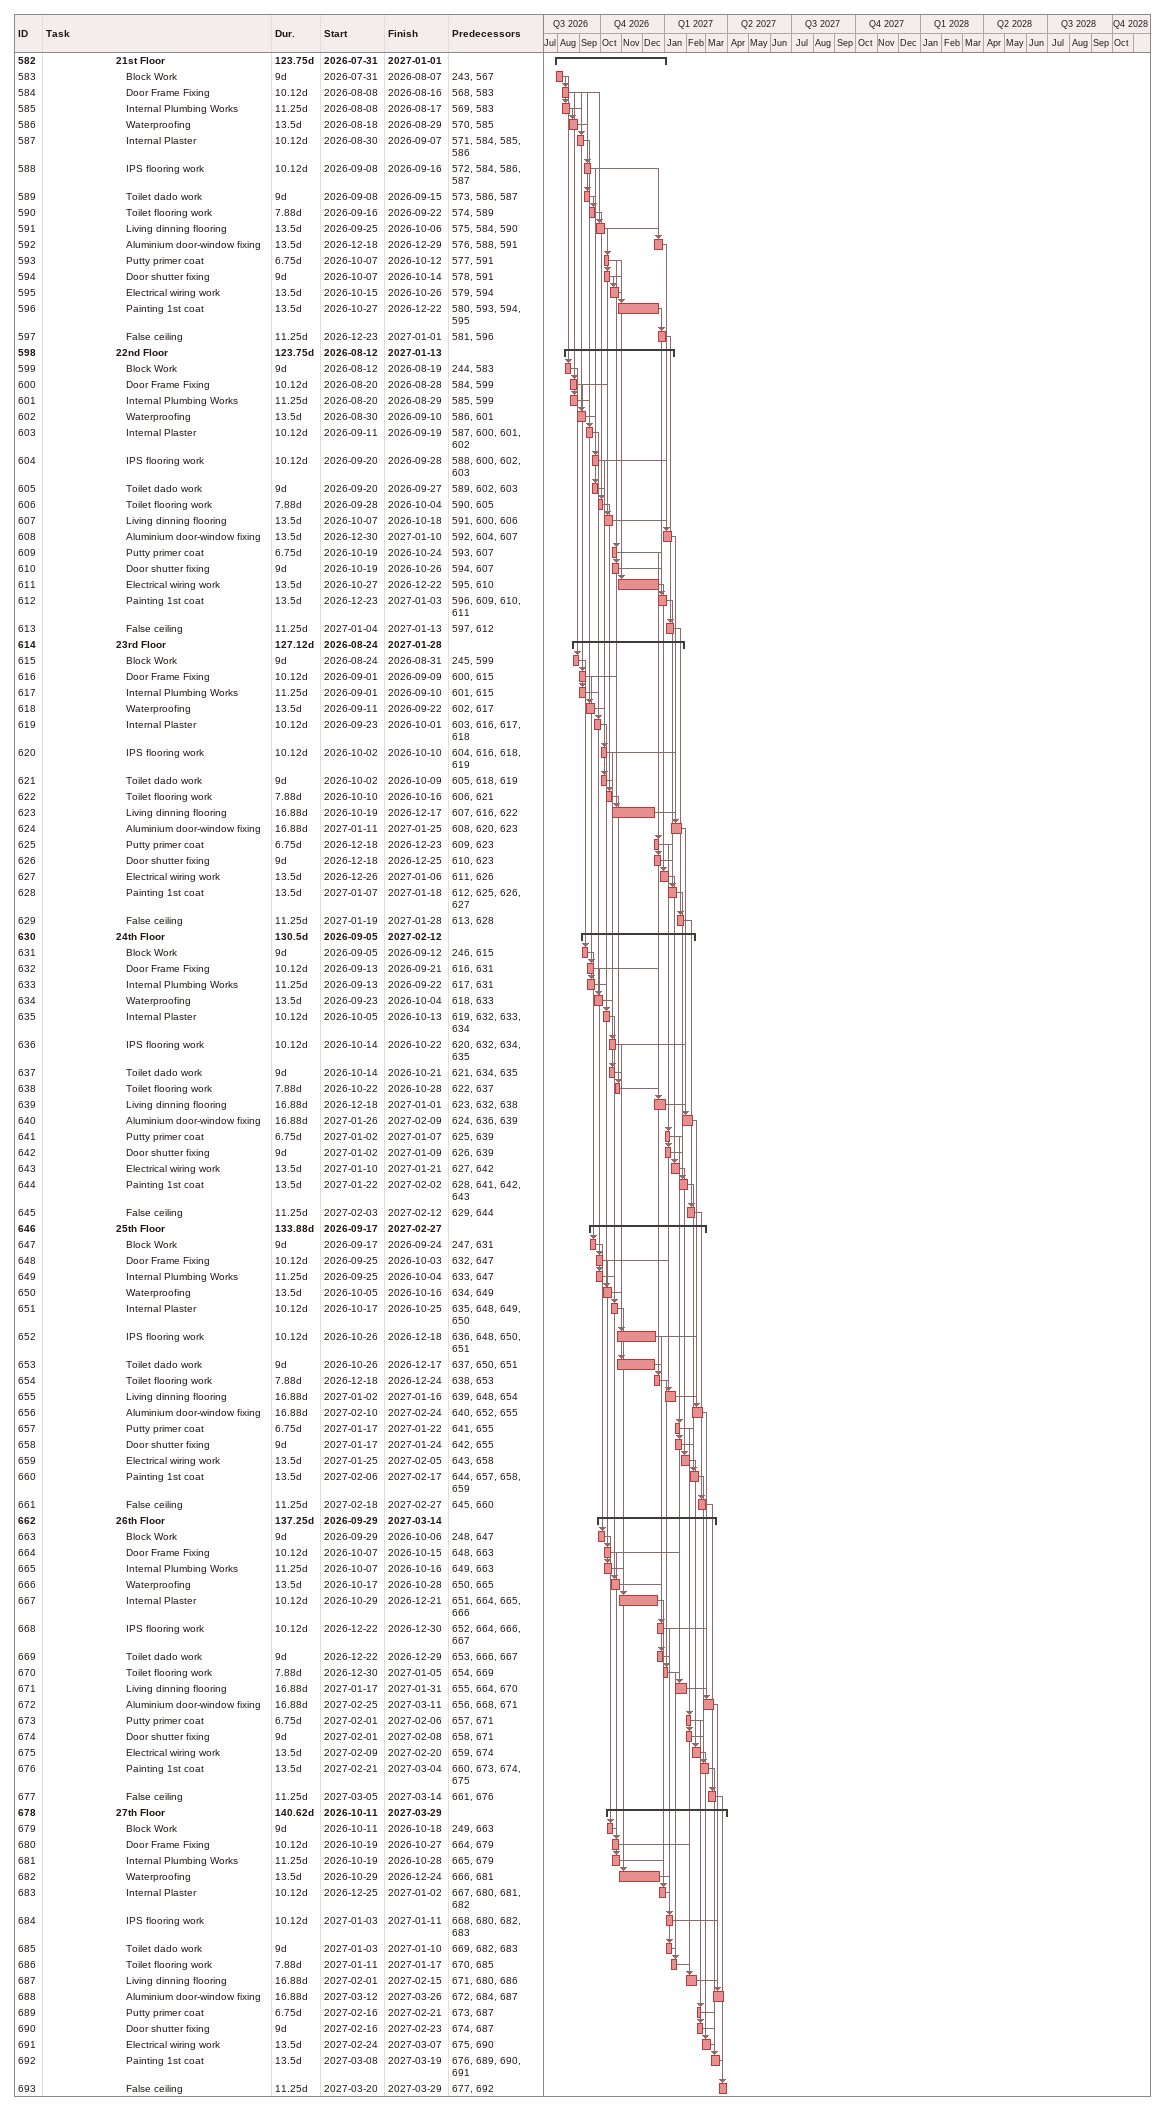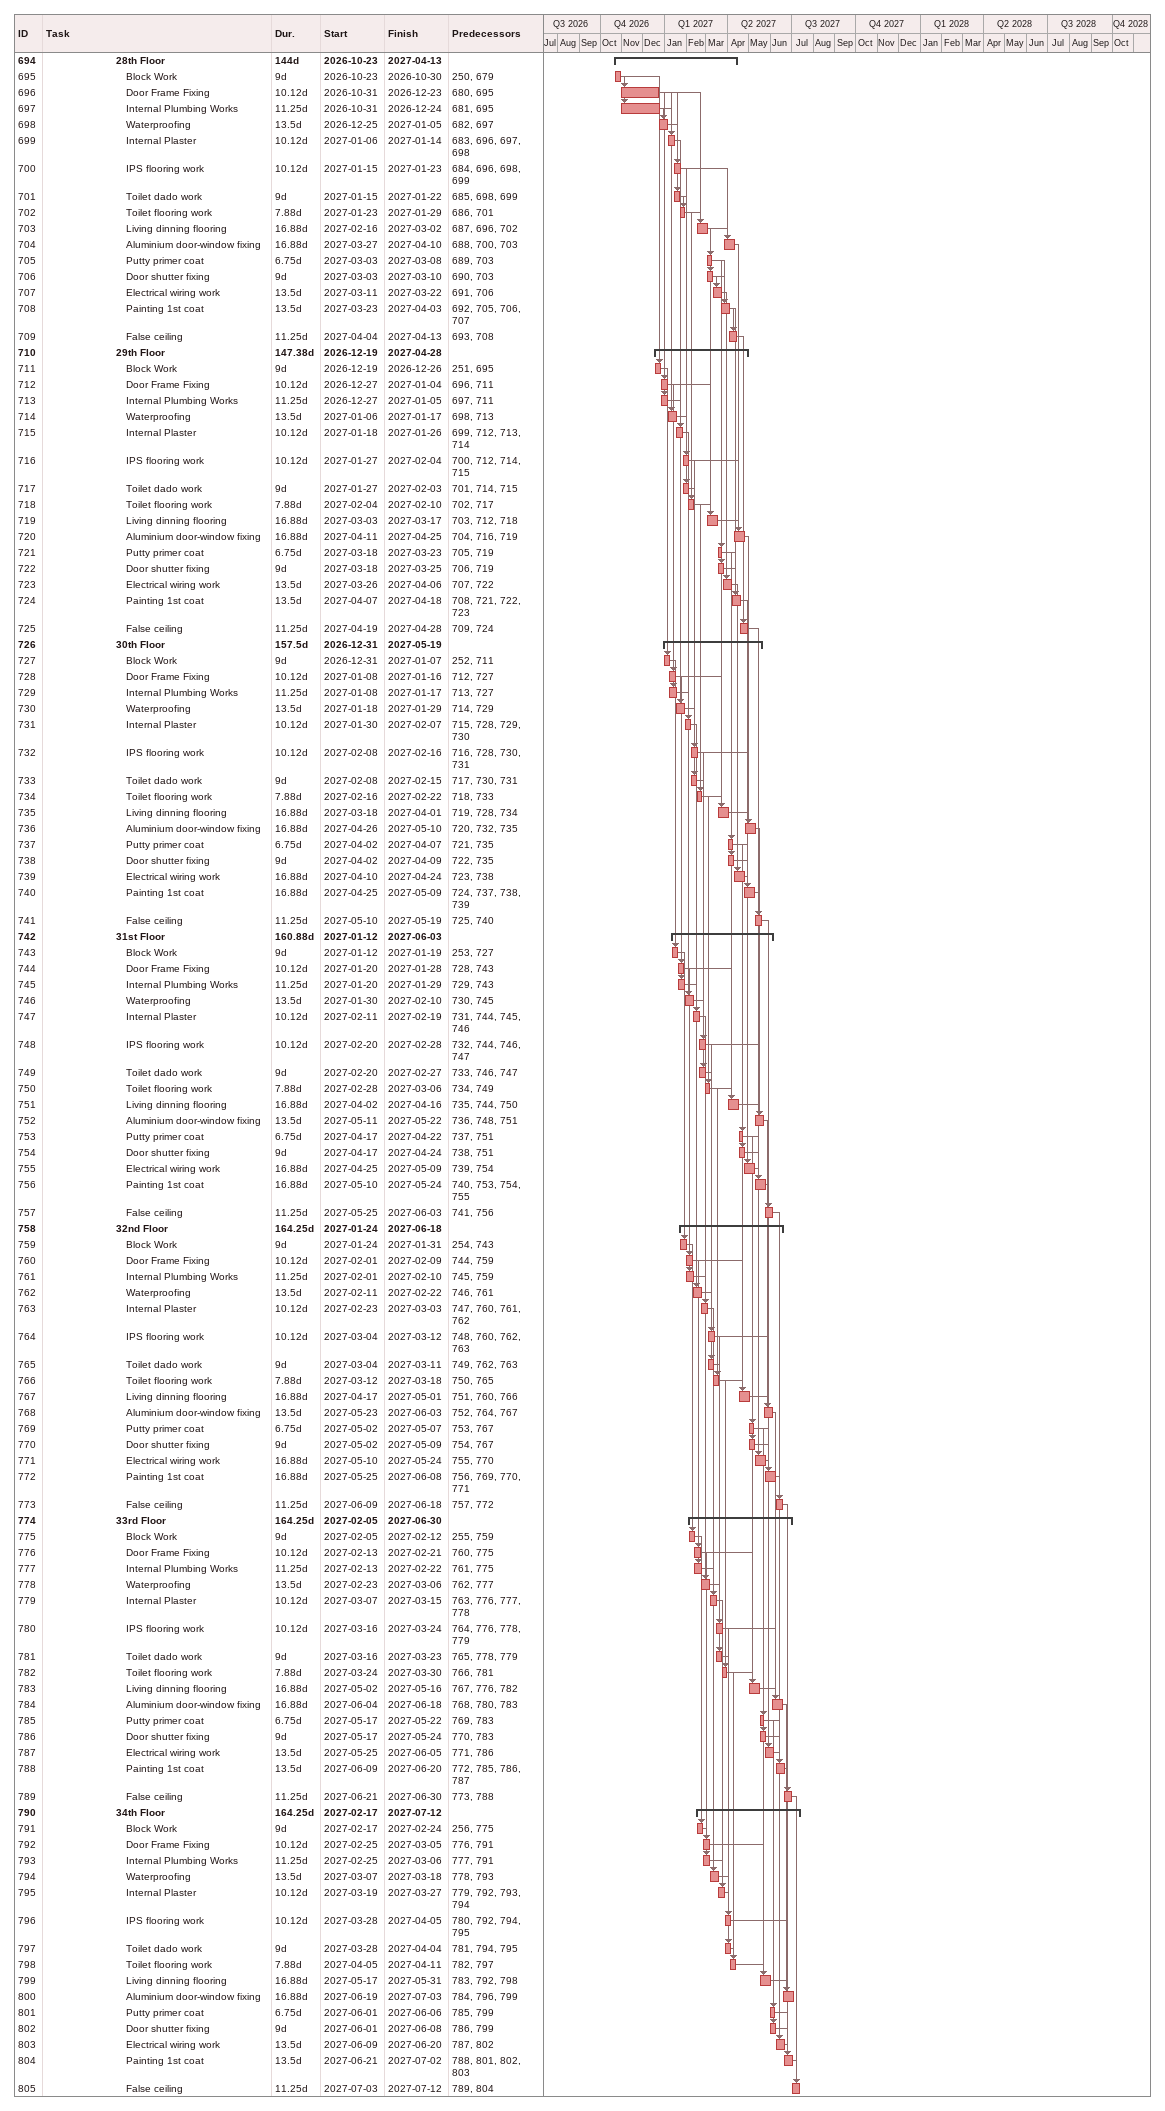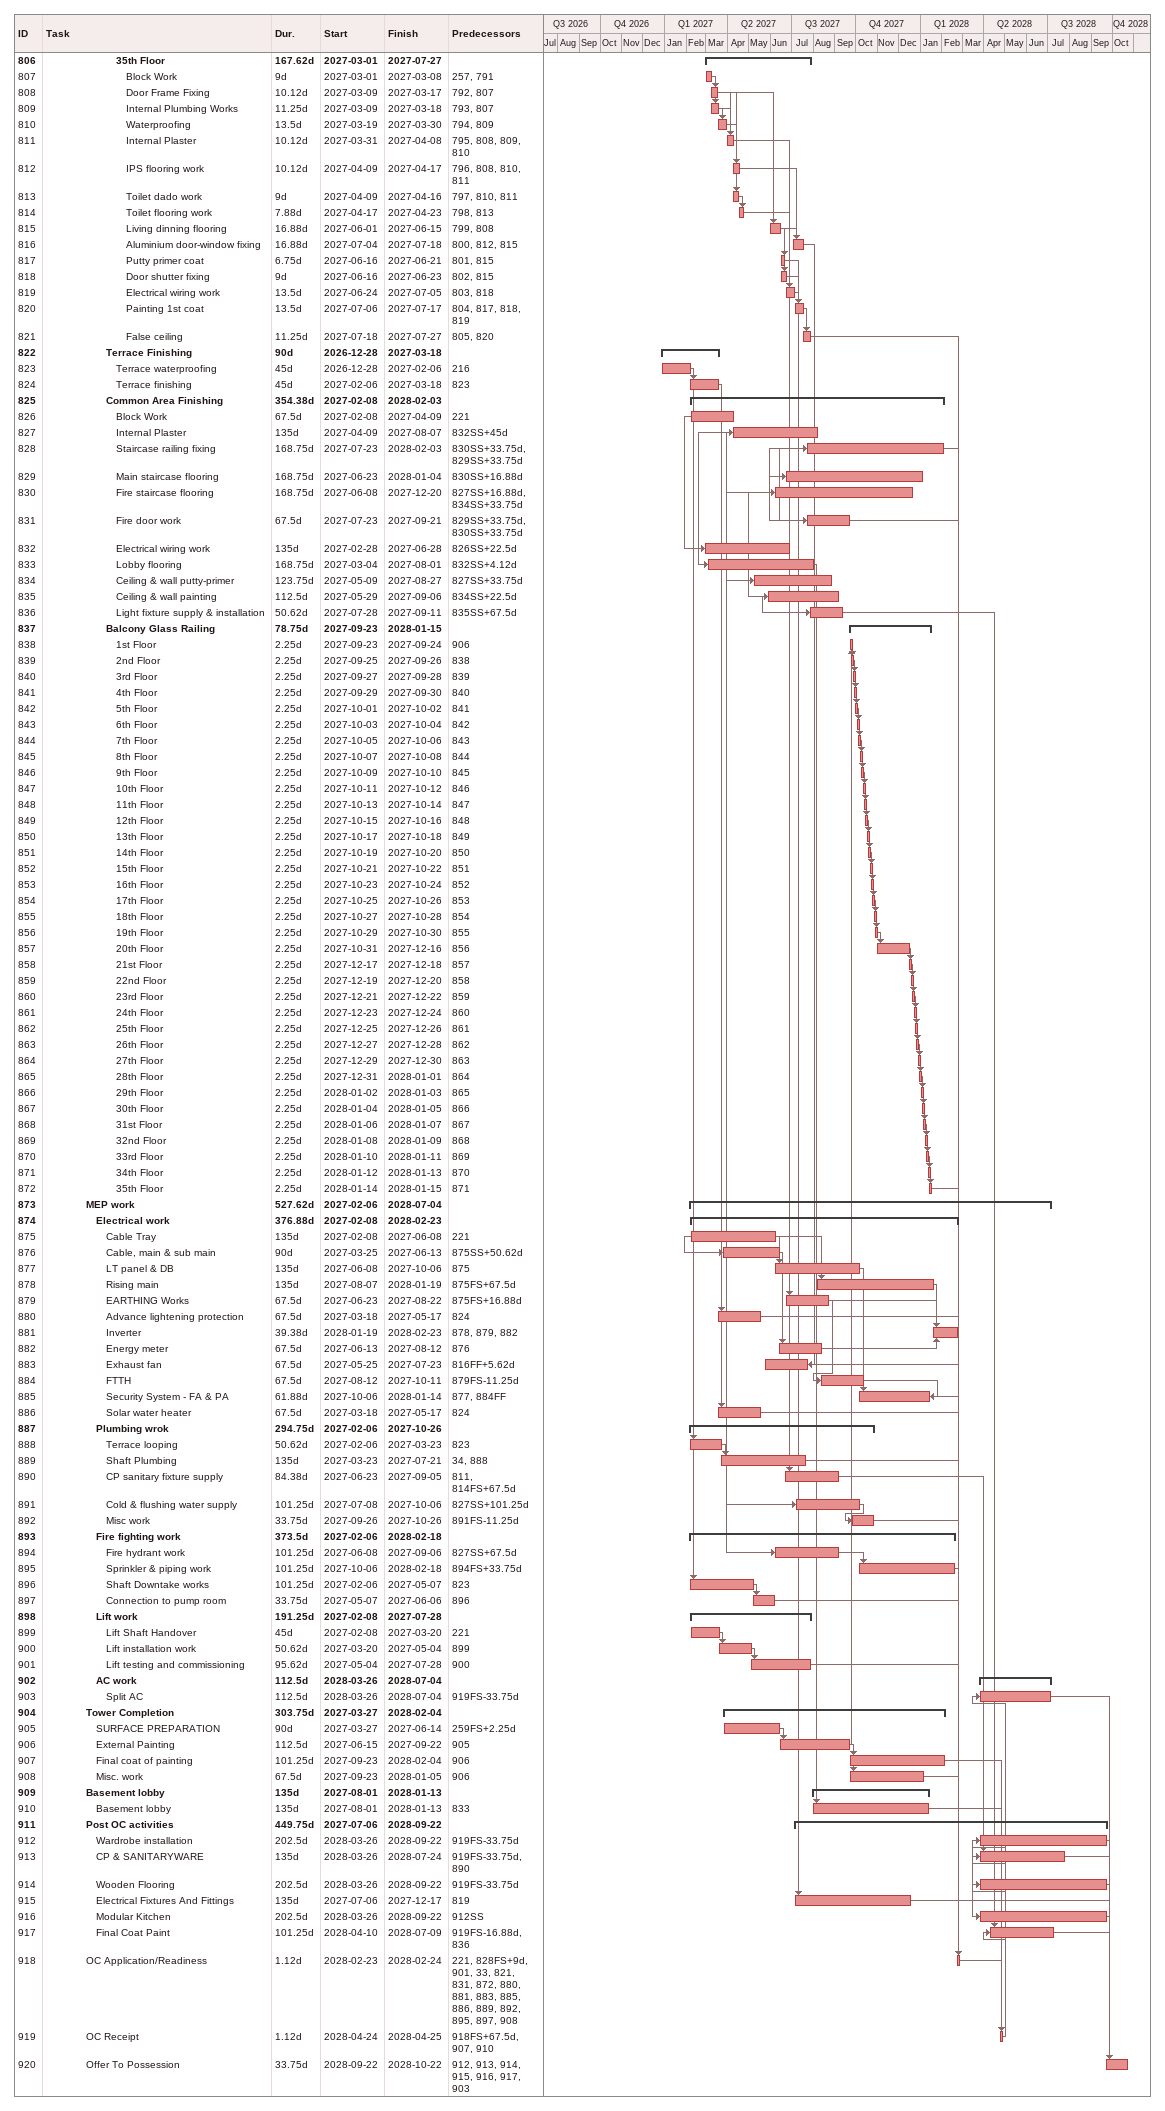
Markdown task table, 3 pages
| ID | Level | Task | Duration | Start | Finish | Predecessors |
|---|---|---|---|---|---|---|
| 582 | 8 | **21st Floor** | 123.75d | 2026-07-31 | 2027-01-01 |  |
| 583 | 9 | Block Work | 9d | 2026-07-31 | 2026-08-07 | 243, 567 |
| 584 | 9 | Door Frame Fixing | 10.12d | 2026-08-08 | 2026-08-16 | 568, 583 |
| 585 | 9 | Internal Plumbing Works | 11.25d | 2026-08-08 | 2026-08-17 | 569, 583 |
| 586 | 9 | Waterproofing | 13.5d | 2026-08-18 | 2026-08-29 | 570, 585 |
| 587 | 9 | Internal Plaster | 10.12d | 2026-08-30 | 2026-09-07 | 571, 584, 585, 586 |
| 588 | 9 | IPS flooring work | 10.12d | 2026-09-08 | 2026-09-16 | 572, 584, 586, 587 |
| 589 | 9 | Toilet dado work | 9d | 2026-09-08 | 2026-09-15 | 573, 586, 587 |
| 590 | 9 | Toilet flooring work | 7.88d | 2026-09-16 | 2026-09-22 | 574, 589 |
| 591 | 9 | Living dinning flooring | 13.5d | 2026-09-25 | 2026-10-06 | 575, 584, 590 |
| 592 | 9 | Aluminium door-window fixing | 13.5d | 2026-12-18 | 2026-12-29 | 576, 588, 591 |
| 593 | 9 | Putty primer coat | 6.75d | 2026-10-07 | 2026-10-12 | 577, 591 |
| 594 | 9 | Door shutter fixing | 9d | 2026-10-07 | 2026-10-14 | 578, 591 |
| 595 | 9 | Electrical wiring work | 13.5d | 2026-10-15 | 2026-10-26 | 579, 594 |
| 596 | 9 | Painting 1st coat | 13.5d | 2026-10-27 | 2026-12-22 | 580, 593, 594, 595 |
| 597 | 9 | False ceiling | 11.25d | 2026-12-23 | 2027-01-01 | 581, 596 |
| 598 | 8 | **22nd Floor** | 123.75d | 2026-08-12 | 2027-01-13 |  |
| 599 | 9 | Block Work | 9d | 2026-08-12 | 2026-08-19 | 244, 583 |
| 600 | 9 | Door Frame Fixing | 10.12d | 2026-08-20 | 2026-08-28 | 584, 599 |
| 601 | 9 | Internal Plumbing Works | 11.25d | 2026-08-20 | 2026-08-29 | 585, 599 |
| 602 | 9 | Waterproofing | 13.5d | 2026-08-30 | 2026-09-10 | 586, 601 |
| 603 | 9 | Internal Plaster | 10.12d | 2026-09-11 | 2026-09-19 | 587, 600, 601, 602 |
| 604 | 9 | IPS flooring work | 10.12d | 2026-09-20 | 2026-09-28 | 588, 600, 602, 603 |
| 605 | 9 | Toilet dado work | 9d | 2026-09-20 | 2026-09-27 | 589, 602, 603 |
| 606 | 9 | Toilet flooring work | 7.88d | 2026-09-28 | 2026-10-04 | 590, 605 |
| 607 | 9 | Living dinning flooring | 13.5d | 2026-10-07 | 2026-10-18 | 591, 600, 606 |
| 608 | 9 | Aluminium door-window fixing | 13.5d | 2026-12-30 | 2027-01-10 | 592, 604, 607 |
| 609 | 9 | Putty primer coat | 6.75d | 2026-10-19 | 2026-10-24 | 593, 607 |
| 610 | 9 | Door shutter fixing | 9d | 2026-10-19 | 2026-10-26 | 594, 607 |
| 611 | 9 | Electrical wiring work | 13.5d | 2026-10-27 | 2026-12-22 | 595, 610 |
| 612 | 9 | Painting 1st coat | 13.5d | 2026-12-23 | 2027-01-03 | 596, 609, 610, 611 |
| 613 | 9 | False ceiling | 11.25d | 2027-01-04 | 2027-01-13 | 597, 612 |
| 614 | 8 | **23rd Floor** | 127.12d | 2026-08-24 | 2027-01-28 |  |
| 615 | 9 | Block Work | 9d | 2026-08-24 | 2026-08-31 | 245, 599 |
| 616 | 9 | Door Frame Fixing | 10.12d | 2026-09-01 | 2026-09-09 | 600, 615 |
| 617 | 9 | Internal Plumbing Works | 11.25d | 2026-09-01 | 2026-09-10 | 601, 615 |
| 618 | 9 | Waterproofing | 13.5d | 2026-09-11 | 2026-09-22 | 602, 617 |
| 619 | 9 | Internal Plaster | 10.12d | 2026-09-23 | 2026-10-01 | 603, 616, 617, 618 |
| 620 | 9 | IPS flooring work | 10.12d | 2026-10-02 | 2026-10-10 | 604, 616, 618, 619 |
| 621 | 9 | Toilet dado work | 9d | 2026-10-02 | 2026-10-09 | 605, 618, 619 |
| 622 | 9 | Toilet flooring work | 7.88d | 2026-10-10 | 2026-10-16 | 606, 621 |
| 623 | 9 | Living dinning flooring | 16.88d | 2026-10-19 | 2026-12-17 | 607, 616, 622 |
| 624 | 9 | Aluminium door-window fixing | 16.88d | 2027-01-11 | 2027-01-25 | 608, 620, 623 |
| 625 | 9 | Putty primer coat | 6.75d | 2026-12-18 | 2026-12-23 | 609, 623 |
| 626 | 9 | Door shutter fixing | 9d | 2026-12-18 | 2026-12-25 | 610, 623 |
| 627 | 9 | Electrical wiring work | 13.5d | 2026-12-26 | 2027-01-06 | 611, 626 |
| 628 | 9 | Painting 1st coat | 13.5d | 2027-01-07 | 2027-01-18 | 612, 625, 626, 627 |
| 629 | 9 | False ceiling | 11.25d | 2027-01-19 | 2027-01-28 | 613, 628 |
| 630 | 8 | **24th Floor** | 130.5d | 2026-09-05 | 2027-02-12 |  |
| 631 | 9 | Block Work | 9d | 2026-09-05 | 2026-09-12 | 246, 615 |
| 632 | 9 | Door Frame Fixing | 10.12d | 2026-09-13 | 2026-09-21 | 616, 631 |
| 633 | 9 | Internal Plumbing Works | 11.25d | 2026-09-13 | 2026-09-22 | 617, 631 |
| 634 | 9 | Waterproofing | 13.5d | 2026-09-23 | 2026-10-04 | 618, 633 |
| 635 | 9 | Internal Plaster | 10.12d | 2026-10-05 | 2026-10-13 | 619, 632, 633, 634 |
| 636 | 9 | IPS flooring work | 10.12d | 2026-10-14 | 2026-10-22 | 620, 632, 634, 635 |
| 637 | 9 | Toilet dado work | 9d | 2026-10-14 | 2026-10-21 | 621, 634, 635 |
| 638 | 9 | Toilet flooring work | 7.88d | 2026-10-22 | 2026-10-28 | 622, 637 |
| 639 | 9 | Living dinning flooring | 16.88d | 2026-12-18 | 2027-01-01 | 623, 632, 638 |
| 640 | 9 | Aluminium door-window fixing | 16.88d | 2027-01-26 | 2027-02-09 | 624, 636, 639 |
| 641 | 9 | Putty primer coat | 6.75d | 2027-01-02 | 2027-01-07 | 625, 639 |
| 642 | 9 | Door shutter fixing | 9d | 2027-01-02 | 2027-01-09 | 626, 639 |
| 643 | 9 | Electrical wiring work | 13.5d | 2027-01-10 | 2027-01-21 | 627, 642 |
| 644 | 9 | Painting 1st coat | 13.5d | 2027-01-22 | 2027-02-02 | 628, 641, 642, 643 |
| 645 | 9 | False ceiling | 11.25d | 2027-02-03 | 2027-02-12 | 629, 644 |
| 646 | 8 | **25th Floor** | 133.88d | 2026-09-17 | 2027-02-27 |  |
| 647 | 9 | Block Work | 9d | 2026-09-17 | 2026-09-24 | 247, 631 |
| 648 | 9 | Door Frame Fixing | 10.12d | 2026-09-25 | 2026-10-03 | 632, 647 |
| 649 | 9 | Internal Plumbing Works | 11.25d | 2026-09-25 | 2026-10-04 | 633, 647 |
| 650 | 9 | Waterproofing | 13.5d | 2026-10-05 | 2026-10-16 | 634, 649 |
| 651 | 9 | Internal Plaster | 10.12d | 2026-10-17 | 2026-10-25 | 635, 648, 649, 650 |
| 652 | 9 | IPS flooring work | 10.12d | 2026-10-26 | 2026-12-18 | 636, 648, 650, 651 |
| 653 | 9 | Toilet dado work | 9d | 2026-10-26 | 2026-12-17 | 637, 650, 651 |
| 654 | 9 | Toilet flooring work | 7.88d | 2026-12-18 | 2026-12-24 | 638, 653 |
| 655 | 9 | Living dinning flooring | 16.88d | 2027-01-02 | 2027-01-16 | 639, 648, 654 |
| 656 | 9 | Aluminium door-window fixing | 16.88d | 2027-02-10 | 2027-02-24 | 640, 652, 655 |
| 657 | 9 | Putty primer coat | 6.75d | 2027-01-17 | 2027-01-22 | 641, 655 |
| 658 | 9 | Door shutter fixing | 9d | 2027-01-17 | 2027-01-24 | 642, 655 |
| 659 | 9 | Electrical wiring work | 13.5d | 2027-01-25 | 2027-02-05 | 643, 658 |
| 660 | 9 | Painting 1st coat | 13.5d | 2027-02-06 | 2027-02-17 | 644, 657, 658, 659 |
| 661 | 9 | False ceiling | 11.25d | 2027-02-18 | 2027-02-27 | 645, 660 |
| 662 | 8 | **26th Floor** | 137.25d | 2026-09-29 | 2027-03-14 |  |
| 663 | 9 | Block Work | 9d | 2026-09-29 | 2026-10-06 | 248, 647 |
| 664 | 9 | Door Frame Fixing | 10.12d | 2026-10-07 | 2026-10-15 | 648, 663 |
| 665 | 9 | Internal Plumbing Works | 11.25d | 2026-10-07 | 2026-10-16 | 649, 663 |
| 666 | 9 | Waterproofing | 13.5d | 2026-10-17 | 2026-10-28 | 650, 665 |
| 667 | 9 | Internal Plaster | 10.12d | 2026-10-29 | 2026-12-21 | 651, 664, 665, 666 |
| 668 | 9 | IPS flooring work | 10.12d | 2026-12-22 | 2026-12-30 | 652, 664, 666, 667 |
| 669 | 9 | Toilet dado work | 9d | 2026-12-22 | 2026-12-29 | 653, 666, 667 |
| 670 | 9 | Toilet flooring work | 7.88d | 2026-12-30 | 2027-01-05 | 654, 669 |
| 671 | 9 | Living dinning flooring | 16.88d | 2027-01-17 | 2027-01-31 | 655, 664, 670 |
| 672 | 9 | Aluminium door-window fixing | 16.88d | 2027-02-25 | 2027-03-11 | 656, 668, 671 |
| 673 | 9 | Putty primer coat | 6.75d | 2027-02-01 | 2027-02-06 | 657, 671 |
| 674 | 9 | Door shutter fixing | 9d | 2027-02-01 | 2027-02-08 | 658, 671 |
| 675 | 9 | Electrical wiring work | 13.5d | 2027-02-09 | 2027-02-20 | 659, 674 |
| 676 | 9 | Painting 1st coat | 13.5d | 2027-02-21 | 2027-03-04 | 660, 673, 674, 675 |
| 677 | 9 | False ceiling | 11.25d | 2027-03-05 | 2027-03-14 | 661, 676 |
| 678 | 8 | **27th Floor** | 140.62d | 2026-10-11 | 2027-03-29 |  |
| 679 | 9 | Block Work | 9d | 2026-10-11 | 2026-10-18 | 249, 663 |
| 680 | 9 | Door Frame Fixing | 10.12d | 2026-10-19 | 2026-10-27 | 664, 679 |
| 681 | 9 | Internal Plumbing Works | 11.25d | 2026-10-19 | 2026-10-28 | 665, 679 |
| 682 | 9 | Waterproofing | 13.5d | 2026-10-29 | 2026-12-24 | 666, 681 |
| 683 | 9 | Internal Plaster | 10.12d | 2026-12-25 | 2027-01-02 | 667, 680, 681, 682 |
| 684 | 9 | IPS flooring work | 10.12d | 2027-01-03 | 2027-01-11 | 668, 680, 682, 683 |
| 685 | 9 | Toilet dado work | 9d | 2027-01-03 | 2027-01-10 | 669, 682, 683 |
| 686 | 9 | Toilet flooring work | 7.88d | 2027-01-11 | 2027-01-17 | 670, 685 |
| 687 | 9 | Living dinning flooring | 16.88d | 2027-02-01 | 2027-02-15 | 671, 680, 686 |
| 688 | 9 | Aluminium door-window fixing | 16.88d | 2027-03-12 | 2027-03-26 | 672, 684, 687 |
| 689 | 9 | Putty primer coat | 6.75d | 2027-02-16 | 2027-02-21 | 673, 687 |
| 690 | 9 | Door shutter fixing | 9d | 2027-02-16 | 2027-02-23 | 674, 687 |
| 691 | 9 | Electrical wiring work | 13.5d | 2027-02-24 | 2027-03-07 | 675, 690 |
| 692 | 9 | Painting 1st coat | 13.5d | 2027-03-08 | 2027-03-19 | 676, 689, 690, 691 |
| 693 | 9 | False ceiling | 11.25d | 2027-03-20 | 2027-03-29 | 677, 692 |
| 694 | 8 | **28th Floor** | 144d | 2026-10-23 | 2027-04-13 |  |
| 695 | 9 | Block Work | 9d | 2026-10-23 | 2026-10-30 | 250, 679 |
| 696 | 9 | Door Frame Fixing | 10.12d | 2026-10-31 | 2026-12-23 | 680, 695 |
| 697 | 9 | Internal Plumbing Works | 11.25d | 2026-10-31 | 2026-12-24 | 681, 695 |
| 698 | 9 | Waterproofing | 13.5d | 2026-12-25 | 2027-01-05 | 682, 697 |
| 699 | 9 | Internal Plaster | 10.12d | 2027-01-06 | 2027-01-14 | 683, 696, 697, 698 |
| 700 | 9 | IPS flooring work | 10.12d | 2027-01-15 | 2027-01-23 | 684, 696, 698, 699 |
| 701 | 9 | Toilet dado work | 9d | 2027-01-15 | 2027-01-22 | 685, 698, 699 |
| 702 | 9 | Toilet flooring work | 7.88d | 2027-01-23 | 2027-01-29 | 686, 701 |
| 703 | 9 | Living dinning flooring | 16.88d | 2027-02-16 | 2027-03-02 | 687, 696, 702 |
| 704 | 9 | Aluminium door-window fixing | 16.88d | 2027-03-27 | 2027-04-10 | 688, 700, 703 |
| 705 | 9 | Putty primer coat | 6.75d | 2027-03-03 | 2027-03-08 | 689, 703 |
| 706 | 9 | Door shutter fixing | 9d | 2027-03-03 | 2027-03-10 | 690, 703 |
| 707 | 9 | Electrical wiring work | 13.5d | 2027-03-11 | 2027-03-22 | 691, 706 |
| 708 | 9 | Painting 1st coat | 13.5d | 2027-03-23 | 2027-04-03 | 692, 705, 706, 707 |
| 709 | 9 | False ceiling | 11.25d | 2027-04-04 | 2027-04-13 | 693, 708 |
| 710 | 8 | **29th Floor** | 147.38d | 2026-12-19 | 2027-04-28 |  |
| 711 | 9 | Block Work | 9d | 2026-12-19 | 2026-12-26 | 251, 695 |
| 712 | 9 | Door Frame Fixing | 10.12d | 2026-12-27 | 2027-01-04 | 696, 711 |
| 713 | 9 | Internal Plumbing Works | 11.25d | 2026-12-27 | 2027-01-05 | 697, 711 |
| 714 | 9 | Waterproofing | 13.5d | 2027-01-06 | 2027-01-17 | 698, 713 |
| 715 | 9 | Internal Plaster | 10.12d | 2027-01-18 | 2027-01-26 | 699, 712, 713, 714 |
| 716 | 9 | IPS flooring work | 10.12d | 2027-01-27 | 2027-02-04 | 700, 712, 714, 715 |
| 717 | 9 | Toilet dado work | 9d | 2027-01-27 | 2027-02-03 | 701, 714, 715 |
| 718 | 9 | Toilet flooring work | 7.88d | 2027-02-04 | 2027-02-10 | 702, 717 |
| 719 | 9 | Living dinning flooring | 16.88d | 2027-03-03 | 2027-03-17 | 703, 712, 718 |
| 720 | 9 | Aluminium door-window fixing | 16.88d | 2027-04-11 | 2027-04-25 | 704, 716, 719 |
| 721 | 9 | Putty primer coat | 6.75d | 2027-03-18 | 2027-03-23 | 705, 719 |
| 722 | 9 | Door shutter fixing | 9d | 2027-03-18 | 2027-03-25 | 706, 719 |
| 723 | 9 | Electrical wiring work | 13.5d | 2027-03-26 | 2027-04-06 | 707, 722 |
| 724 | 9 | Painting 1st coat | 13.5d | 2027-04-07 | 2027-04-18 | 708, 721, 722, 723 |
| 725 | 9 | False ceiling | 11.25d | 2027-04-19 | 2027-04-28 | 709, 724 |
| 726 | 8 | **30th Floor** | 157.5d | 2026-12-31 | 2027-05-19 |  |
| 727 | 9 | Block Work | 9d | 2026-12-31 | 2027-01-07 | 252, 711 |
| 728 | 9 | Door Frame Fixing | 10.12d | 2027-01-08 | 2027-01-16 | 712, 727 |
| 729 | 9 | Internal Plumbing Works | 11.25d | 2027-01-08 | 2027-01-17 | 713, 727 |
| 730 | 9 | Waterproofing | 13.5d | 2027-01-18 | 2027-01-29 | 714, 729 |
| 731 | 9 | Internal Plaster | 10.12d | 2027-01-30 | 2027-02-07 | 715, 728, 729, 730 |
| 732 | 9 | IPS flooring work | 10.12d | 2027-02-08 | 2027-02-16 | 716, 728, 730, 731 |
| 733 | 9 | Toilet dado work | 9d | 2027-02-08 | 2027-02-15 | 717, 730, 731 |
| 734 | 9 | Toilet flooring work | 7.88d | 2027-02-16 | 2027-02-22 | 718, 733 |
| 735 | 9 | Living dinning flooring | 16.88d | 2027-03-18 | 2027-04-01 | 719, 728, 734 |
| 736 | 9 | Aluminium door-window fixing | 16.88d | 2027-04-26 | 2027-05-10 | 720, 732, 735 |
| 737 | 9 | Putty primer coat | 6.75d | 2027-04-02 | 2027-04-07 | 721, 735 |
| 738 | 9 | Door shutter fixing | 9d | 2027-04-02 | 2027-04-09 | 722, 735 |
| 739 | 9 | Electrical wiring work | 16.88d | 2027-04-10 | 2027-04-24 | 723, 738 |
| 740 | 9 | Painting 1st coat | 16.88d | 2027-04-25 | 2027-05-09 | 724, 737, 738, 739 |
| 741 | 9 | False ceiling | 11.25d | 2027-05-10 | 2027-05-19 | 725, 740 |
| 742 | 8 | **31st Floor** | 160.88d | 2027-01-12 | 2027-06-03 |  |
| 743 | 9 | Block Work | 9d | 2027-01-12 | 2027-01-19 | 253, 727 |
| 744 | 9 | Door Frame Fixing | 10.12d | 2027-01-20 | 2027-01-28 | 728, 743 |
| 745 | 9 | Internal Plumbing Works | 11.25d | 2027-01-20 | 2027-01-29 | 729, 743 |
| 746 | 9 | Waterproofing | 13.5d | 2027-01-30 | 2027-02-10 | 730, 745 |
| 747 | 9 | Internal Plaster | 10.12d | 2027-02-11 | 2027-02-19 | 731, 744, 745, 746 |
| 748 | 9 | IPS flooring work | 10.12d | 2027-02-20 | 2027-02-28 | 732, 744, 746, 747 |
| 749 | 9 | Toilet dado work | 9d | 2027-02-20 | 2027-02-27 | 733, 746, 747 |
| 750 | 9 | Toilet flooring work | 7.88d | 2027-02-28 | 2027-03-06 | 734, 749 |
| 751 | 9 | Living dinning flooring | 16.88d | 2027-04-02 | 2027-04-16 | 735, 744, 750 |
| 752 | 9 | Aluminium door-window fixing | 13.5d | 2027-05-11 | 2027-05-22 | 736, 748, 751 |
| 753 | 9 | Putty primer coat | 6.75d | 2027-04-17 | 2027-04-22 | 737, 751 |
| 754 | 9 | Door shutter fixing | 9d | 2027-04-17 | 2027-04-24 | 738, 751 |
| 755 | 9 | Electrical wiring work | 16.88d | 2027-04-25 | 2027-05-09 | 739, 754 |
| 756 | 9 | Painting 1st coat | 16.88d | 2027-05-10 | 2027-05-24 | 740, 753, 754, 755 |
| 757 | 9 | False ceiling | 11.25d | 2027-05-25 | 2027-06-03 | 741, 756 |
| 758 | 8 | **32nd Floor** | 164.25d | 2027-01-24 | 2027-06-18 |  |
| 759 | 9 | Block Work | 9d | 2027-01-24 | 2027-01-31 | 254, 743 |
| 760 | 9 | Door Frame Fixing | 10.12d | 2027-02-01 | 2027-02-09 | 744, 759 |
| 761 | 9 | Internal Plumbing Works | 11.25d | 2027-02-01 | 2027-02-10 | 745, 759 |
| 762 | 9 | Waterproofing | 13.5d | 2027-02-11 | 2027-02-22 | 746, 761 |
| 763 | 9 | Internal Plaster | 10.12d | 2027-02-23 | 2027-03-03 | 747, 760, 761, 762 |
| 764 | 9 | IPS flooring work | 10.12d | 2027-03-04 | 2027-03-12 | 748, 760, 762, 763 |
| 765 | 9 | Toilet dado work | 9d | 2027-03-04 | 2027-03-11 | 749, 762, 763 |
| 766 | 9 | Toilet flooring work | 7.88d | 2027-03-12 | 2027-03-18 | 750, 765 |
| 767 | 9 | Living dinning flooring | 16.88d | 2027-04-17 | 2027-05-01 | 751, 760, 766 |
| 768 | 9 | Aluminium door-window fixing | 13.5d | 2027-05-23 | 2027-06-03 | 752, 764, 767 |
| 769 | 9 | Putty primer coat | 6.75d | 2027-05-02 | 2027-05-07 | 753, 767 |
| 770 | 9 | Door shutter fixing | 9d | 2027-05-02 | 2027-05-09 | 754, 767 |
| 771 | 9 | Electrical wiring work | 16.88d | 2027-05-10 | 2027-05-24 | 755, 770 |
| 772 | 9 | Painting 1st coat | 16.88d | 2027-05-25 | 2027-06-08 | 756, 769, 770, 771 |
| 773 | 9 | False ceiling | 11.25d | 2027-06-09 | 2027-06-18 | 757, 772 |
| 774 | 8 | **33rd Floor** | 164.25d | 2027-02-05 | 2027-06-30 |  |
| 775 | 9 | Block Work | 9d | 2027-02-05 | 2027-02-12 | 255, 759 |
| 776 | 9 | Door Frame Fixing | 10.12d | 2027-02-13 | 2027-02-21 | 760, 775 |
| 777 | 9 | Internal Plumbing Works | 11.25d | 2027-02-13 | 2027-02-22 | 761, 775 |
| 778 | 9 | Waterproofing | 13.5d | 2027-02-23 | 2027-03-06 | 762, 777 |
| 779 | 9 | Internal Plaster | 10.12d | 2027-03-07 | 2027-03-15 | 763, 776, 777, 778 |
| 780 | 9 | IPS flooring work | 10.12d | 2027-03-16 | 2027-03-24 | 764, 776, 778, 779 |
| 781 | 9 | Toilet dado work | 9d | 2027-03-16 | 2027-03-23 | 765, 778, 779 |
| 782 | 9 | Toilet flooring work | 7.88d | 2027-03-24 | 2027-03-30 | 766, 781 |
| 783 | 9 | Living dinning flooring | 16.88d | 2027-05-02 | 2027-05-16 | 767, 776, 782 |
| 784 | 9 | Aluminium door-window fixing | 16.88d | 2027-06-04 | 2027-06-18 | 768, 780, 783 |
| 785 | 9 | Putty primer coat | 6.75d | 2027-05-17 | 2027-05-22 | 769, 783 |
| 786 | 9 | Door shutter fixing | 9d | 2027-05-17 | 2027-05-24 | 770, 783 |
| 787 | 9 | Electrical wiring work | 13.5d | 2027-05-25 | 2027-06-05 | 771, 786 |
| 788 | 9 | Painting 1st coat | 13.5d | 2027-06-09 | 2027-06-20 | 772, 785, 786, 787 |
| 789 | 9 | False ceiling | 11.25d | 2027-06-21 | 2027-06-30 | 773, 788 |
| 790 | 8 | **34th Floor** | 164.25d | 2027-02-17 | 2027-07-12 |  |
| 791 | 9 | Block Work | 9d | 2027-02-17 | 2027-02-24 | 256, 775 |
| 792 | 9 | Door Frame Fixing | 10.12d | 2027-02-25 | 2027-03-05 | 776, 791 |
| 793 | 9 | Internal Plumbing Works | 11.25d | 2027-02-25 | 2027-03-06 | 777, 791 |
| 794 | 9 | Waterproofing | 13.5d | 2027-03-07 | 2027-03-18 | 778, 793 |
| 795 | 9 | Internal Plaster | 10.12d | 2027-03-19 | 2027-03-27 | 779, 792, 793, 794 |
| 796 | 9 | IPS flooring work | 10.12d | 2027-03-28 | 2027-04-05 | 780, 792, 794, 795 |
| 797 | 9 | Toilet dado work | 9d | 2027-03-28 | 2027-04-04 | 781, 794, 795 |
| 798 | 9 | Toilet flooring work | 7.88d | 2027-04-05 | 2027-04-11 | 782, 797 |
| 799 | 9 | Living dinning flooring | 16.88d | 2027-05-17 | 2027-05-31 | 783, 792, 798 |
| 800 | 9 | Aluminium door-window fixing | 16.88d | 2027-06-19 | 2027-07-03 | 784, 796, 799 |
| 801 | 9 | Putty primer coat | 6.75d | 2027-06-01 | 2027-06-06 | 785, 799 |
| 802 | 9 | Door shutter fixing | 9d | 2027-06-01 | 2027-06-08 | 786, 799 |
| 803 | 9 | Electrical wiring work | 13.5d | 2027-06-09 | 2027-06-20 | 787, 802 |
| 804 | 9 | Painting 1st coat | 13.5d | 2027-06-21 | 2027-07-02 | 788, 801, 802, 803 |
| 805 | 9 | False ceiling | 11.25d | 2027-07-03 | 2027-07-12 | 789, 804 |
| 806 | 8 | **35th Floor** | 167.62d | 2027-03-01 | 2027-07-27 |  |
| 807 | 9 | Block Work | 9d | 2027-03-01 | 2027-03-08 | 257, 791 |
| 808 | 9 | Door Frame Fixing | 10.12d | 2027-03-09 | 2027-03-17 | 792, 807 |
| 809 | 9 | Internal Plumbing Works | 11.25d | 2027-03-09 | 2027-03-18 | 793, 807 |
| 810 | 9 | Waterproofing | 13.5d | 2027-03-19 | 2027-03-30 | 794, 809 |
| 811 | 9 | Internal Plaster | 10.12d | 2027-03-31 | 2027-04-08 | 795, 808, 809, 810 |
| 812 | 9 | IPS flooring work | 10.12d | 2027-04-09 | 2027-04-17 | 796, 808, 810, 811 |
| 813 | 9 | Toilet dado work | 9d | 2027-04-09 | 2027-04-16 | 797, 810, 811 |
| 814 | 9 | Toilet flooring work | 7.88d | 2027-04-17 | 2027-04-23 | 798, 813 |
| 815 | 9 | Living dinning flooring | 16.88d | 2027-06-01 | 2027-06-15 | 799, 808 |
| 816 | 9 | Aluminium door-window fixing | 16.88d | 2027-07-04 | 2027-07-18 | 800, 812, 815 |
| 817 | 9 | Putty primer coat | 6.75d | 2027-06-16 | 2027-06-21 | 801, 815 |
| 818 | 9 | Door shutter fixing | 9d | 2027-06-16 | 2027-06-23 | 802, 815 |
| 819 | 9 | Electrical wiring work | 13.5d | 2027-06-24 | 2027-07-05 | 803, 818 |
| 820 | 9 | Painting 1st coat | 13.5d | 2027-07-06 | 2027-07-17 | 804, 817, 818, 819 |
| 821 | 9 | False ceiling | 11.25d | 2027-07-18 | 2027-07-27 | 805, 820 |
| 822 | 7 | **Terrace Finishing** | 90d | 2026-12-28 | 2027-03-18 |  |
| 823 | 8 | Terrace waterproofing | 45d | 2026-12-28 | 2027-02-06 | 216 |
| 824 | 8 | Terrace finishing | 45d | 2027-02-06 | 2027-03-18 | 823 |
| 825 | 7 | **Common Area Finishing** | 354.38d | 2027-02-08 | 2028-02-03 |  |
| 826 | 8 | Block Work | 67.5d | 2027-02-08 | 2027-04-09 | 221 |
| 827 | 8 | Internal Plaster | 135d | 2027-04-09 | 2027-08-07 | 832SS+45d |
| 828 | 8 | Staircase railing fixing | 168.75d | 2027-07-23 | 2028-02-03 | 830SS+33.75d, 829SS+33.75d |
| 829 | 8 | Main staircase flooring | 168.75d | 2027-06-23 | 2028-01-04 | 830SS+16.88d |
| 830 | 8 | Fire staircase flooring | 168.75d | 2027-06-08 | 2027-12-20 | 827SS+16.88d, 834SS+33.75d |
| 831 | 8 | Fire door work | 67.5d | 2027-07-23 | 2027-09-21 | 829SS+33.75d, 830SS+33.75d |
| 832 | 8 | Electrical wiring work | 135d | 2027-02-28 | 2027-06-28 | 826SS+22.5d |
| 833 | 8 | Lobby flooring | 168.75d | 2027-03-04 | 2027-08-01 | 832SS+4.12d |
| 834 | 8 | Ceiling & wall putty-primer | 123.75d | 2027-05-09 | 2027-08-27 | 827SS+33.75d |
| 835 | 8 | Ceiling & wall painting | 112.5d | 2027-05-29 | 2027-09-06 | 834SS+22.5d |
| 836 | 8 | Light fixture supply & installation | 50.62d | 2027-07-28 | 2027-09-11 | 835SS+67.5d |
| 837 | 7 | **Balcony Glass Railing** | 78.75d | 2027-09-23 | 2028-01-15 |  |
| 838 | 8 | 1st Floor | 2.25d | 2027-09-23 | 2027-09-24 | 906 |
| 839 | 8 | 2nd Floor | 2.25d | 2027-09-25 | 2027-09-26 | 838 |
| 840 | 8 | 3rd Floor | 2.25d | 2027-09-27 | 2027-09-28 | 839 |
| 841 | 8 | 4th Floor | 2.25d | 2027-09-29 | 2027-09-30 | 840 |
| 842 | 8 | 5th Floor | 2.25d | 2027-10-01 | 2027-10-02 | 841 |
| 843 | 8 | 6th Floor | 2.25d | 2027-10-03 | 2027-10-04 | 842 |
| 844 | 8 | 7th Floor | 2.25d | 2027-10-05 | 2027-10-06 | 843 |
| 845 | 8 | 8th Floor | 2.25d | 2027-10-07 | 2027-10-08 | 844 |
| 846 | 8 | 9th Floor | 2.25d | 2027-10-09 | 2027-10-10 | 845 |
| 847 | 8 | 10th Floor | 2.25d | 2027-10-11 | 2027-10-12 | 846 |
| 848 | 8 | 11th Floor | 2.25d | 2027-10-13 | 2027-10-14 | 847 |
| 849 | 8 | 12th Floor | 2.25d | 2027-10-15 | 2027-10-16 | 848 |
| 850 | 8 | 13th Floor | 2.25d | 2027-10-17 | 2027-10-18 | 849 |
| 851 | 8 | 14th Floor | 2.25d | 2027-10-19 | 2027-10-20 | 850 |
| 852 | 8 | 15th Floor | 2.25d | 2027-10-21 | 2027-10-22 | 851 |
| 853 | 8 | 16th Floor | 2.25d | 2027-10-23 | 2027-10-24 | 852 |
| 854 | 8 | 17th Floor | 2.25d | 2027-10-25 | 2027-10-26 | 853 |
| 855 | 8 | 18th Floor | 2.25d | 2027-10-27 | 2027-10-28 | 854 |
| 856 | 8 | 19th Floor | 2.25d | 2027-10-29 | 2027-10-30 | 855 |
| 857 | 8 | 20th Floor | 2.25d | 2027-10-31 | 2027-12-16 | 856 |
| 858 | 8 | 21st Floor | 2.25d | 2027-12-17 | 2027-12-18 | 857 |
| 859 | 8 | 22nd Floor | 2.25d | 2027-12-19 | 2027-12-20 | 858 |
| 860 | 8 | 23rd Floor | 2.25d | 2027-12-21 | 2027-12-22 | 859 |
| 861 | 8 | 24th Floor | 2.25d | 2027-12-23 | 2027-12-24 | 860 |
| 862 | 8 | 25th Floor | 2.25d | 2027-12-25 | 2027-12-26 | 861 |
| 863 | 8 | 26th Floor | 2.25d | 2027-12-27 | 2027-12-28 | 862 |
| 864 | 8 | 27th Floor | 2.25d | 2027-12-29 | 2027-12-30 | 863 |
| 865 | 8 | 28th Floor | 2.25d | 2027-12-31 | 2028-01-01 | 864 |
| 866 | 8 | 29th Floor | 2.25d | 2028-01-02 | 2028-01-03 | 865 |
| 867 | 8 | 30th Floor | 2.25d | 2028-01-04 | 2028-01-05 | 866 |
| 868 | 8 | 31st Floor | 2.25d | 2028-01-06 | 2028-01-07 | 867 |
| 869 | 8 | 32nd Floor | 2.25d | 2028-01-08 | 2028-01-09 | 868 |
| 870 | 8 | 33rd Floor | 2.25d | 2028-01-10 | 2028-01-11 | 869 |
| 871 | 8 | 34th Floor | 2.25d | 2028-01-12 | 2028-01-13 | 870 |
| 872 | 8 | 35th Floor | 2.25d | 2028-01-14 | 2028-01-15 | 871 |
| 873 | 5 | **MEP work** | 527.62d | 2027-02-06 | 2028-07-04 |  |
| 874 | 6 | **Electrical work** | 376.88d | 2027-02-08 | 2028-02-23 |  |
| 875 | 7 | Cable Tray | 135d | 2027-02-08 | 2027-06-08 | 221 |
| 876 | 7 | Cable, main & sub main | 90d | 2027-03-25 | 2027-06-13 | 875SS+50.62d |
| 877 | 7 | LT panel & DB | 135d | 2027-06-08 | 2027-10-06 | 875 |
| 878 | 7 | Rising main | 135d | 2027-08-07 | 2028-01-19 | 875FS+67.5d |
| 879 | 7 | EARTHING Works | 67.5d | 2027-06-23 | 2027-08-22 | 875FS+16.88d |
| 880 | 7 | Advance lightening protection | 67.5d | 2027-03-18 | 2027-05-17 | 824 |
| 881 | 7 | Inverter | 39.38d | 2028-01-19 | 2028-02-23 | 878, 879, 882 |
| 882 | 7 | Energy meter | 67.5d | 2027-06-13 | 2027-08-12 | 876 |
| 883 | 7 | Exhaust fan | 67.5d | 2027-05-25 | 2027-07-23 | 816FF+5.62d |
| 884 | 7 | FTTH | 67.5d | 2027-08-12 | 2027-10-11 | 879FS-11.25d |
| 885 | 7 | Security System - FA & PA | 61.88d | 2027-10-06 | 2028-01-14 | 877, 884FF |
| 886 | 7 | Solar water heater | 67.5d | 2027-03-18 | 2027-05-17 | 824 |
| 887 | 6 | **Plumbing wrok** | 294.75d | 2027-02-06 | 2027-10-26 |  |
| 888 | 7 | Terrace looping | 50.62d | 2027-02-06 | 2027-03-23 | 823 |
| 889 | 7 | Shaft Plumbing | 135d | 2027-03-23 | 2027-07-21 | 34, 888 |
| 890 | 7 | CP sanitary fixture supply | 84.38d | 2027-06-23 | 2027-09-05 | 811, 814FS+67.5d |
| 891 | 7 | Cold & flushing water supply | 101.25d | 2027-07-08 | 2027-10-06 | 827SS+101.25d |
| 892 | 7 | Misc work | 33.75d | 2027-09-26 | 2027-10-26 | 891FS-11.25d |
| 893 | 6 | **Fire fighting work** | 373.5d | 2027-02-06 | 2028-02-18 |  |
| 894 | 7 | Fire hydrant work | 101.25d | 2027-06-08 | 2027-09-06 | 827SS+67.5d |
| 895 | 7 | Sprinkler & piping work | 101.25d | 2027-10-06 | 2028-02-18 | 894FS+33.75d |
| 896 | 7 | Shaft Downtake works | 101.25d | 2027-02-06 | 2027-05-07 | 823 |
| 897 | 7 | Connection to pump room | 33.75d | 2027-05-07 | 2027-06-06 | 896 |
| 898 | 6 | **Lift work** | 191.25d | 2027-02-08 | 2027-07-28 |  |
| 899 | 7 | Lift Shaft Handover | 45d | 2027-02-08 | 2027-03-20 | 221 |
| 900 | 7 | Lift installation work | 50.62d | 2027-03-20 | 2027-05-04 | 899 |
| 901 | 7 | Lift testing and commissioning | 95.62d | 2027-05-04 | 2027-07-28 | 900 |
| 902 | 6 | **AC work** | 112.5d | 2028-03-26 | 2028-07-04 |  |
| 903 | 7 | Split AC | 112.5d | 2028-03-26 | 2028-07-04 | 919FS-33.75d |
| 904 | 5 | **Tower Completion** | 303.75d | 2027-03-27 | 2028-02-04 |  |
| 905 | 6 | SURFACE PREPARATION | 90d | 2027-03-27 | 2027-06-14 | 259FS+2.25d |
| 906 | 6 | External Painting | 112.5d | 2027-06-15 | 2027-09-22 | 905 |
| 907 | 6 | Final coat of painting | 101.25d | 2027-09-23 | 2028-02-04 | 906 |
| 908 | 6 | Misc. work | 67.5d | 2027-09-23 | 2028-01-05 | 906 |
| 909 | 5 | **Basement lobby** | 135d | 2027-08-01 | 2028-01-13 |  |
| 910 | 6 | Basement lobby | 135d | 2027-08-01 | 2028-01-13 | 833 |
| 911 | 5 | **Post OC activities** | 449.75d | 2027-07-06 | 2028-09-22 |  |
| 912 | 6 | Wardrobe installation | 202.5d | 2028-03-26 | 2028-09-22 | 919FS-33.75d |
| 913 | 6 | CP & SANITARYWARE | 135d | 2028-03-26 | 2028-07-24 | 919FS-33.75d, 890 |
| 914 | 6 | Wooden Flooring | 202.5d | 2028-03-26 | 2028-09-22 | 919FS-33.75d |
| 915 | 6 | Electrical Fixtures And Fittings | 135d | 2027-07-06 | 2027-12-17 | 819 |
| 916 | 6 | Modular Kitchen | 202.5d | 2028-03-26 | 2028-09-22 | 912SS |
| 917 | 6 | Final Coat Paint | 101.25d | 2028-04-10 | 2028-07-09 | 919FS-16.88d, 836 |
| 918 | 5 | OC Application/Readiness | 1.12d | 2028-02-23 | 2028-02-24 | 221, 828FS+9d, 901, 33, 821, 831, 872, 880, 881, 883, 885, 886, 889, 892, 895, 897, 908 |
| 919 | 5 | OC Receipt | 1.12d | 2028-04-24 | 2028-04-25 | 918FS+67.5d, 907, 910 |
| 920 | 5 | Offer To Possession | 33.75d | 2028-09-22 | 2028-10-22 | 912, 913, 914, 915, 916, 917, 903 |
